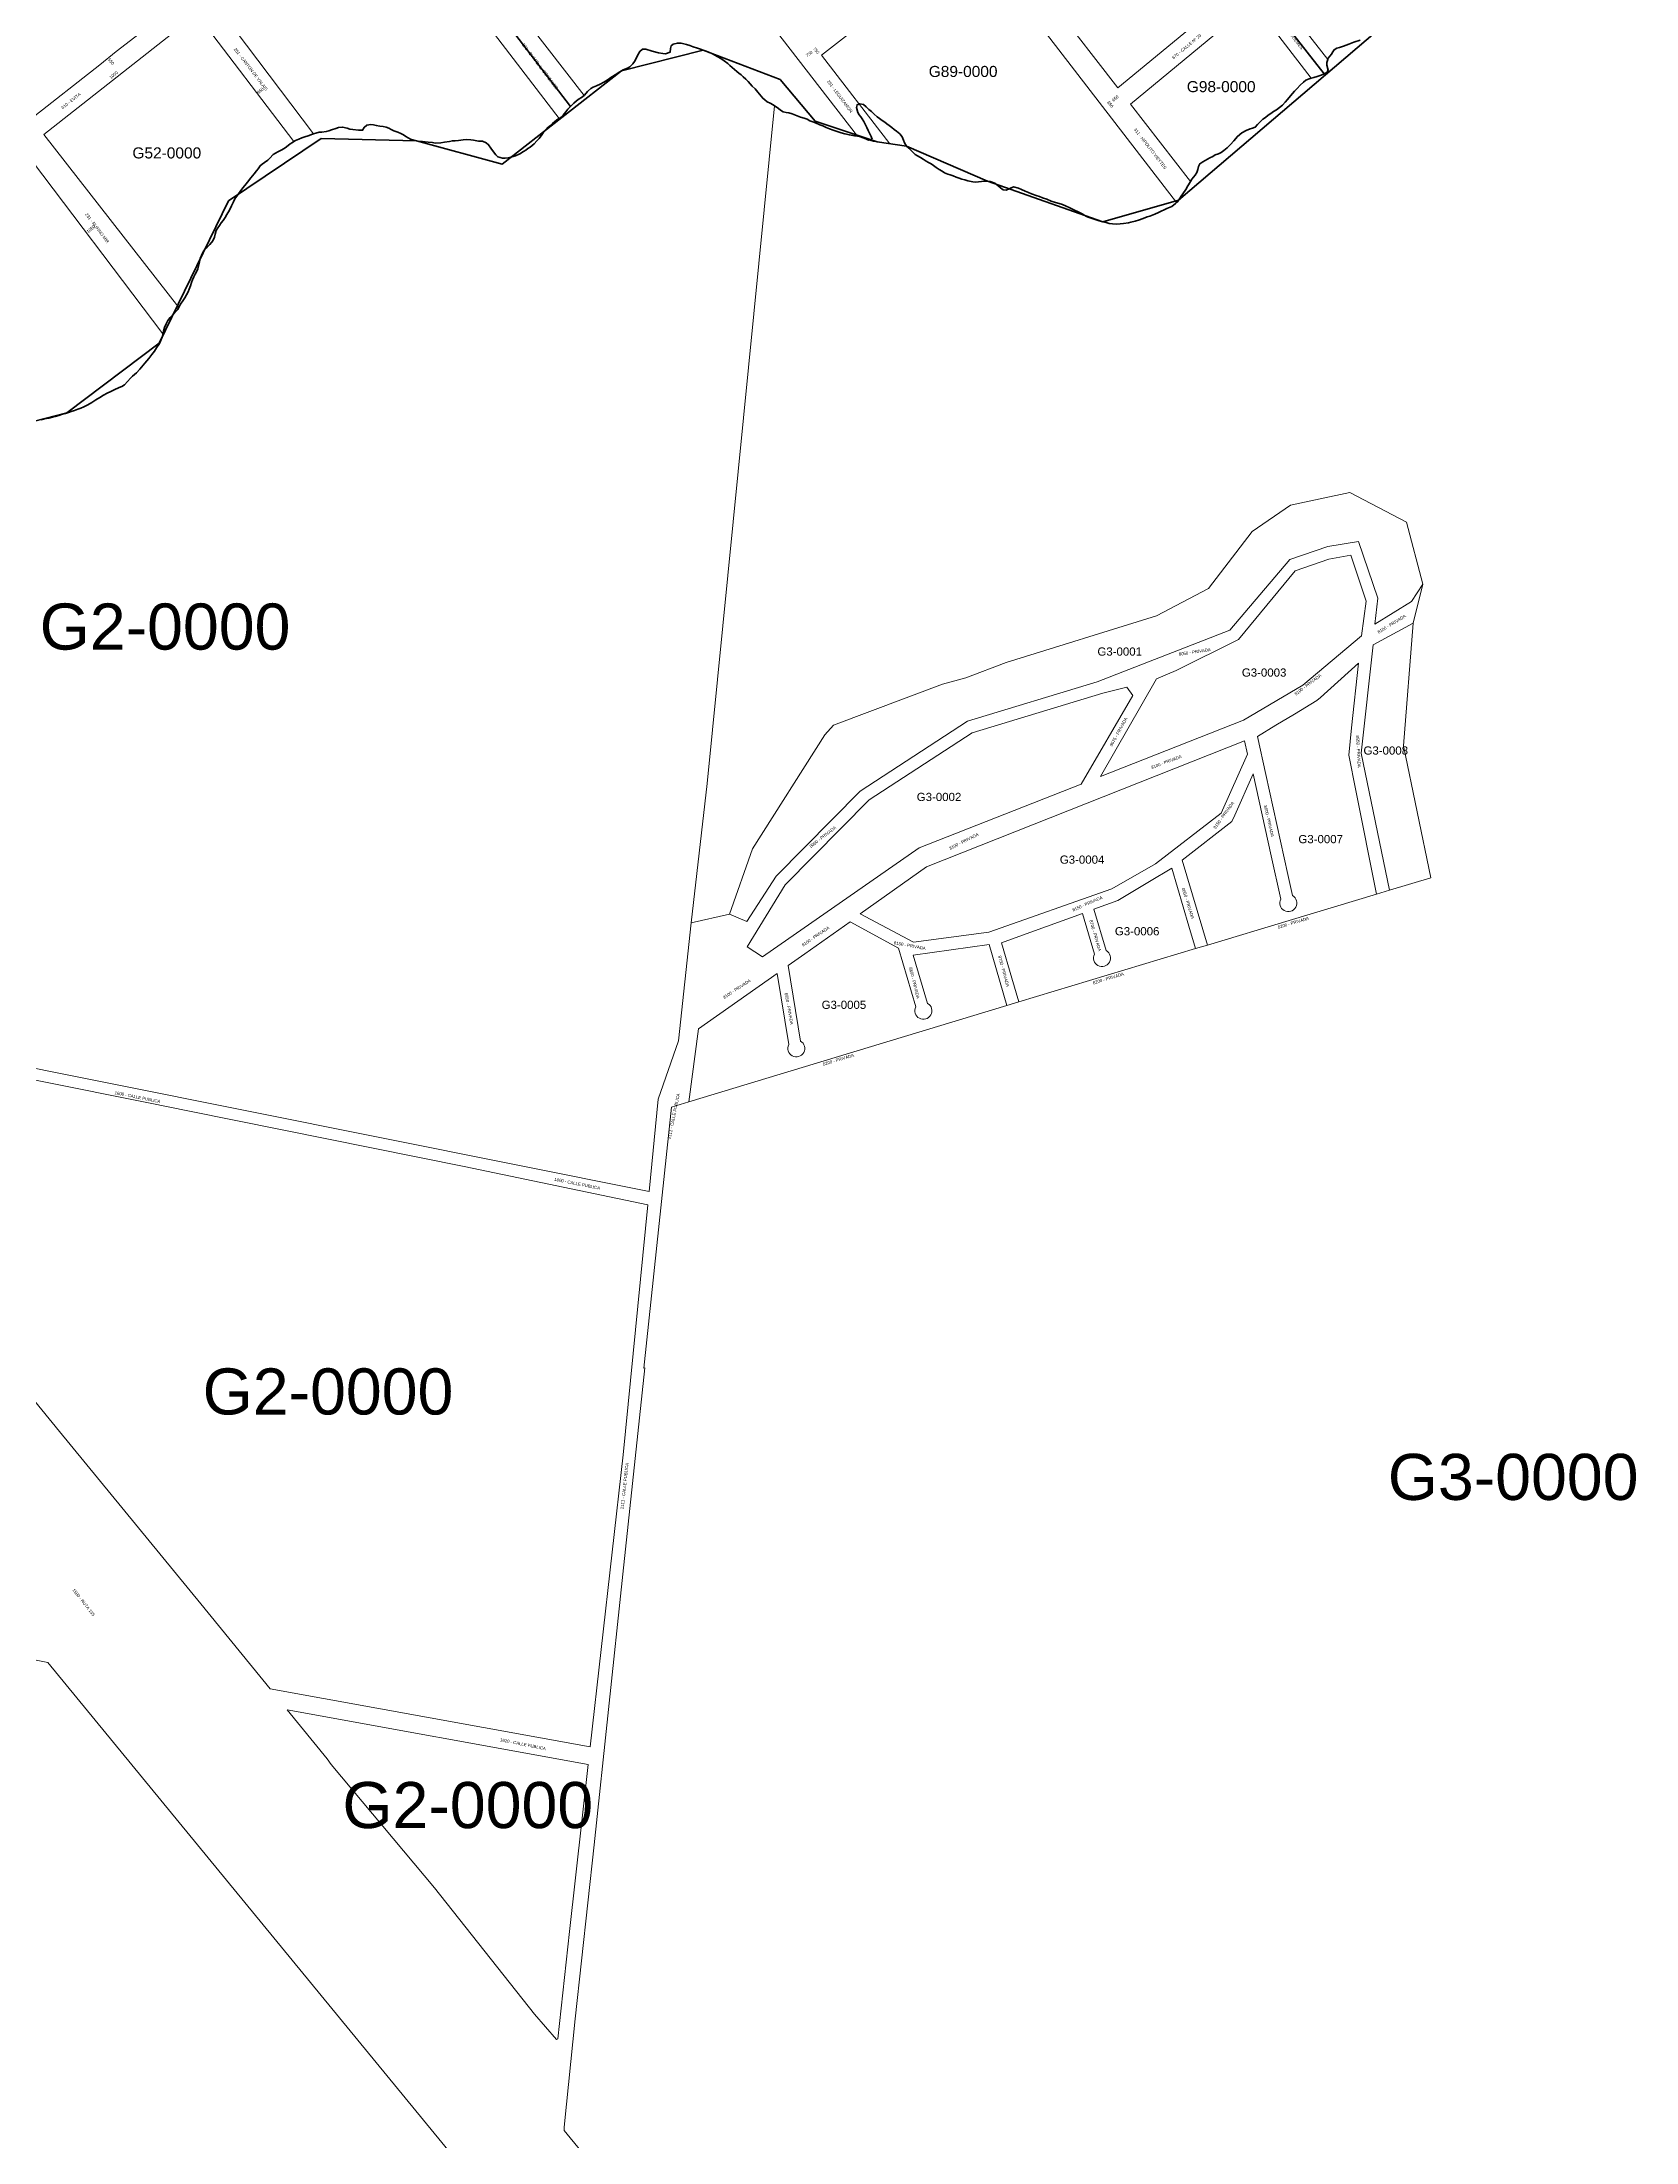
# Model space of a CAD drawing. Header units: millimetres. Extents: x -1182 to 19581, y -461 to 14363.
# Drawn here: x 15873 to 17428, y 8297 to 10346 of the extents above; entities that cross this region are included whole.
import ezdxf
from ezdxf.enums import TextEntityAlignment as Align

# ---------------------------------------------------------------- set-up
doc = ezdxf.new("R2010")
doc.units = ezdxf.units.MM
doc.layers.add('Barrios', color=70, linetype='Continuous', lineweight=40, true_color=0x94f532)
doc.layers.add('Calle_id', color=7, linetype='Continuous')
doc.layers.add('Manzana_Id', color=6, linetype='Continuous')
doc.layers.add('Manzana', color=4, linetype='Continuous', lineweight=9)
doc.layers.add('Planta urbana', color=1, linetype='Continuous', lineweight=70)
doc.styles.add('Calle_Id', font='@Arial Unicode MS')
doc.styles.add('Manzana', font='@Arial Unicode MS')

msp = doc.modelspace()

# ---------------------------------------------------------------- linework, layer by layer
at = {"layer": 'Barrios'}
for points in [[(16453.8, 11287.5), (16521.7, 11204), (16590.2, 11120.8), (16658.5, 11037.5), (16723.7, 10957.8), (16667.4, 10909.2), (16800.4, 10749.7), (16838.6, 10686.3), (16920.8, 10578.2), (17004.3, 10468.4), (17124, 10315.4)], [(16011.8, 10927.4), (15932.1, 10862.6), (16001, 10777.6), (16069.9, 10692.3), (16179.2, 10557), (16254, 10459.8), (16322.7, 10369.8), (16388.7, 10283.5)], [(16388.7, 10283.5), (16390, 10284.8), (16392.1, 10286.7), (16394.5, 10289), (16397.2, 10290.9), (16399.5, 10292.3), (16402, 10294.2), (16402.5, 10294.6), (16405.3, 10298.3), (16408.4, 10301), (16410.9, 10302.3), (16414.2, 10303.6), (16417.7, 10305.3), (16421.2, 10307.2), (16424.6, 10309.3), (16428.2, 10311.7), (16432.2, 10314.4), (16436.7, 10317.3), (16440.1, 10319.3), (16444.2, 10320.9), (16446.6, 10322.2), (16449.4, 10325), (16451, 10327.4), (16452.3, 10329.6), (16454.2, 10333.3), (16456.3, 10337.2), (16459, 10339.3), (16462.2, 10339.4), (16468.4, 10337.6), (16474.7, 10335.8), (16478.7, 10335.2), (16481.5, 10335), (16485.8, 10336.5), (16486.3, 10340.1), (16486.8, 10342.6), (16489, 10344.2), (16493.1, 10345.4), (16496.7, 10345.2), (16499.2, 10344.7), (16502, 10343.9), (16505.3, 10343), (16508.5, 10341.7), (16512.6, 10340.4), (16515.4, 10339.6), (16518.1, 10338.5), (16521, 10337.5), (16524.3, 10336.3), (16527.1, 10334.9), (16531.7, 10332.4), (16535.4, 10330.2), (16538.6, 10328.1), (16542.2, 10325.4), (16544.3, 10323.4), (16546.4, 10321.6), (16548.8, 10319.6), (16551.1, 10317.6), (16553.1, 10315.9), (16555.2, 10314.4), (16557.3, 10312.6), (16559.8, 10310.3), (16562, 10307.9), (16564.1, 10305.5), (16566, 10303.4), (16568.8, 10300.9), (16571.5, 10297.5), (16573.1, 10295.4), (16576.3, 10291.6), (16578.2, 10289.9), (16580.7, 10288.1), (16583.4, 10286.6), (16586.5, 10285), (16587.9, 10284.1), (16589.3, 10283.2), (16591.7, 10281.4), (16593.7, 10280), (16596.3, 10278.4), (16599.3, 10277.8), (16601.9, 10277.3), (16605, 10276.2), (16610, 10274.3), (16613.2, 10273.1), (16616.7, 10272.1), (16619.5, 10271.1), (16622.3, 10269.5), (16625, 10268.4), (16627.7, 10267.4), (16632, 10265.5), (16634.8, 10264.5), (16638.1, 10263), (16641.5, 10261.6), (16645, 10260.4), (16648.8, 10259.2), (16652.7, 10257.9), (16656.5, 10256.8), (16660.9, 10255.7), (16665.9, 10254.9), (16668.8, 10254.4), (16670.6, 10254.1), (16674.3, 10253), (16677, 10252), (16679.4, 10250.8), (16682.9, 10251.6), (16682.2, 10254.1), (16680.4, 10257.4), (16679.1, 10260.1), (16677.7, 10263.1), (16676.2, 10266.1), (16674.8, 10268.9), (16673.4, 10271.4), (16671.9, 10273.4), (16670.5, 10275.5), (16669.2, 10277.8), (16667.8, 10282.4), (16668.4, 10285.2), (16670.3, 10285.8), (16671.1, 10286), (16674.5, 10285.4), (16677.2, 10283.3), (16679.9, 10280.5), (16682.4, 10278.6), (16684.9, 10276), (16687.8, 10273.5), (16690.1, 10271.8), (16692.7, 10269.9), (16695.4, 10268.3), (16697.4, 10266.6), (16699.7, 10264.8), (16702.2, 10262.9), (16704.6, 10261.2), (16706.8, 10259.5), (16709.9, 10256.8), (16712.3, 10254), (16713.5, 10250.8), (16714.5, 10248), (16716.6, 10244.8), (16718.7, 10242.8), (16721, 10240.6), (16723.1, 10238.7), (16724.9, 10236.8), (16727.4, 10235.3), (16730.1, 10233.6), (16732.8, 10232), (16735.6, 10230.2), (16738.1, 10228.8), (16740.5, 10227.5), (16742.9, 10226), (16745.5, 10224), (16748.4, 10221.9), (16751.2, 10220.3), (16753.6, 10218.6), (16756.9, 10217.5), (16759.3, 10216.8), (16762, 10215.8), (16765, 10214.6), (16768, 10213.4), (16770.7, 10212.6), (16773.5, 10211.9), (16776.3, 10210.8), (16781.3, 10209.9), (16783.9, 10209.8), (16786.7, 10209.9), (16789.6, 10210.2), (16792.7, 10210.5), (16795.6, 10210.5), (16798.3, 10210.2), (16802.7, 10208.8), (16806, 10206.2), (16808.3, 10204), (16811, 10202.2), (16813.8, 10201.8), (16817.3, 10203.4), (16821.1, 10205), (16825.8, 10203.8), (16828.7, 10202.5), (16832.3, 10200.8), (16835.5, 10199.6), (16838.6, 10198.4), (16843.9, 10196.3), (16846.3, 10195.6), (16849.4, 10194.4), (16853.5, 10192.9), (16857.8, 10191.2), (16861.8, 10189.9), (16865.5, 10188.7), (16868.9, 10187.7), (16872.3, 10186.3), (16875.4, 10184.9), (16880.4, 10182.4), (16884, 10180.8), (16888.1, 10178.6), (16892.3, 10176.1), (16894.7, 10175.1), (16897.6, 10174.1), (16900.8, 10173.1), (16904.4, 10172), (16908, 10171), (16911.3, 10170.2), (16914.2, 10169.4), (16917.7, 10168.9), (16921.7, 10168.8), (16925.1, 10169), (16928.2, 10169.4), (16933.1, 10170.1), (16935.6, 10170.6), (16939.8, 10171.7), (16943.8, 10172.8), (16946.4, 10173.7), (16949, 10174.7), (16951.4, 10175.7), (16954.1, 10176.6), (16958.8, 10178.4), (16962.4, 10180.1), (16965.1, 10181.4), (16968.1, 10182.7), (16970.7, 10183.9), (16975.5, 10185.9), (16979, 10188.7), (16980, 10189.7), (16980.9, 10190.6), (16982.8, 10193.3), (16984.4, 10196), (16986.1, 10198.4), (16989, 10202.5), (16991.1, 10206), (16993.3, 10209.6), (16993.8, 10210.4), (16995.1, 10212.5), (16996.6, 10214.5), (16998.3, 10216.5), (16999.7, 10219.2), (17000.9, 10222.1), (17001.4, 10224.9), (17002.9, 10227.6), (17005.6, 10229.6), (17010.2, 10232.1), (17012.6, 10233.3), (17015.4, 10234.7), (17017.8, 10236.2), (17021.1, 10237.4), (17023.6, 10238.7), (17026.1, 10240.6), (17029.3, 10243.1), (17032.8, 10246.5), (17035.8, 10250.1), (17039.6, 10254.1), (17043.6, 10257.8), (17047.9, 10260.1), (17051.9, 10261.6), (17054.3, 10262.4), (17056.6, 10263.4), (17058.9, 10265.9), (17061.5, 10268.4), (17064.4, 10271.1), (17066.7, 10272.9), (17069.4, 10275), (17072.1, 10276.8), (17074.8, 10278.6), (17077.5, 10280.4), (17080.5, 10282.5), (17083.4, 10284.7), (17085.9, 10287.7), (17088.3, 10290.4), (17091.4, 10294), (17093.2, 10296.2), (17095.1, 10298.6), (17097.8, 10301.2), (17100.8, 10304.3), (17103.8, 10307.1), (17106.3, 10309.1), (17109.5, 10310.5), (17111.4, 10311), (17113.9, 10311.7), (17117.3, 10312.7), (17121.1, 10314.1), (17124, 10315.4)], [(17159.2, 10348.3), (17153.1, 10346.2), (17148.3, 10344.4), (17142.8, 10342.5), (17139.2, 10341.2), (17136.5, 10340.4), (17134, 10338.9), (17132.6, 10336.8), (17131.2, 10334.5), (17127.9, 10330.6), (17127.6, 10329.5), (17126.6, 10326.6), (17126.6, 10323.8), (17128.1, 10319.1), (17126.7, 10316.8), (17124, 10315.4)], [(16388.7, 10283.5), (16388.1, 10282.9), (16386.2, 10280.9), (16384.3, 10278.3), (16381.5, 10275), (16379.7, 10273.2), (16377.7, 10271.9), (16377.4, 10271.7), (16375.2, 10270), (16373.1, 10268.5), (16371.1, 10266.9), (16368.1, 10264.4), (16365.5, 10262), (16363, 10259.3), (16360.8, 10255.9), (16358.1, 10252.4), (16355.9, 10250), (16353.1, 10247.2), (16349.4, 10243.9), (16347.2, 10242.4), (16345.2, 10240.9), (16342.9, 10239.5), (16339.3, 10237.3), (16335, 10235.3), (16330.6, 10234), (16327.9, 10233.4), (16324.9, 10233.1), (16322.2, 10233.2), (16317.7, 10234.3), (16315.7, 10236.2), (16313.5, 10239.3), (16311.1, 10242.9), (16308.6, 10246.1), (16306.4, 10248.1), (16302.9, 10249.6), (16298.9, 10249.7), (16294.2, 10250.5), (16291.6, 10250.9), (16287.7, 10251.3), (16284.1, 10251.1), (16279.3, 10250.4), (16276.2, 10250.1), (16273.5, 10250), (16270.7, 10249.5), (16265.9, 10248.7), (16262.3, 10248.1), (16256.8, 10247.7), (16254, 10248.2), (16249.7, 10248.8), (16244.3, 10249.2), (16240, 10249.7), (16237.1, 10250.2), (16232.6, 10251.7), (16230.3, 10253), (16228, 10254.3), (16225.6, 10255.8), (16223, 10257.1), (16220.2, 10258.4), (16216.3, 10259.8), (16213.7, 10261.1), (16211.3, 10262.3), (16208.7, 10263.3), (16205.8, 10264), (16202.5, 10264.4), (16199.1, 10265.1), (16196.5, 10265.6), (16194, 10265.9), (16189.9, 10265.2), (16187.5, 10263.1), (16185.9, 10260.4), (16181.8, 10260.4), (16176.4, 10260.9), (16173.3, 10261.4), (16170.8, 10262.2), (16166.3, 10263.4), (16162.4, 10263.1), (16159.7, 10262.1), (16155.4, 10260.6), (16152.8, 10259.7), (16150.3, 10259), (16146.2, 10258.6), (16143.5, 10258.6), (16140.1, 10257.5), (16137.8, 10256.7), (16137, 10256.4), (16132.6, 10254.9), (16129.6, 10253.9), (16126.7, 10252.9), (16123.6, 10251.7), (16120.4, 10250.3), (16118.6, 10249.2), (16117.4, 10248.5), (16115.2, 10246.9), (16113.2, 10245.3), (16110.2, 10243.1), (16107.1, 10241.1), (16103.1, 10239.1), (16100.7, 10237.9), (16098.5, 10236.5), (16095.2, 10233.2), (16093.5, 10231.2), (16090.1, 10228.7), (16087.8, 10227.3), (16085.9, 10225.5), (16083.8, 10222.6), (16082.2, 10220.7), (16080.2, 10217.7), (16076.7, 10213.9), (16073.4, 10209.8), (16070.8, 10206.5), (16069, 10204.2), (16066.3, 10200.6), (16063.8, 10197.1), (16061.3, 10193.3), (16059.8, 10190.4), (16057.9, 10186.7), (16055.9, 10182.3), (16053.5, 10178.1), (16051.6, 10175.3), (16049.7, 10172.3), (16048, 10169.8), (16046.1, 10167.4), (16044.5, 10165), (16042.9, 10162.4), (16042.1, 10158.8), (16041.2, 10155.8), (16039.7, 10152.4), (16036.9, 10148.7), (16034.2, 10146.3), (16032.2, 10144.5), (16030.3, 10141.5), (16028.5, 10138.2), (16027.3, 10135.4), (16026.6, 10131.8), (16026.2, 10129), (16025.2, 10125.1), (16024, 10122.7), (16022.4, 10119.7), (16021.3, 10117.3), (16019.8, 10114.2), (16019, 10111.6), (16017.8, 10108.3), (16016.7, 10105.1), (16015.5, 10102.5), (16014, 10099.7), (16012.4, 10096.8), (16010.3, 10093.9), (16008.9, 10091.4), (16007.2, 10088.8), (16005.6, 10085.5), (16002.9, 10082.6), (16002.7, 10082.4), (16000.3, 10079.9), (15998.1, 10077.4), (15995.7, 10074.5), (15994.1, 10071.5), (15992.7, 10067.7), (15991.6, 10064.1), (15991, 10061.5), (15991, 10061.1), (15990.3, 10058.2), (15988.7, 10054.6), (15987.6, 10052.2), (15984.9, 10048.1), (15982.8, 10044.7), (15980.2, 10041.4), (15977.2, 10037.6), (15975.3, 10035.2), (15973.3, 10033), (15971.6, 10031), (15968.5, 10027.2), (15965.2, 10023.7), (15963.3, 10021.9), (15961.3, 10020.2), (15959.5, 10018.4), (15956.4, 10015), (15953.4, 10011.8), (15951, 10010.3), (15948.3, 10009.3), (15943.3, 10007), (15940.1, 10005.4), (15936.6, 10003.7), (15932.9, 10001.7), (15929.3, 9999.4), (15925.6, 9997.1), (15921.6, 9994.7), (15917.6, 9992.3), (15914, 9990.4), (15910.8, 9989), (15907.9, 9988), (15904.7, 9986.9), (15901.6, 9985.8), (15898.8, 9984.9), (15896, 9983.9), (15892.1, 9982.8), (15889.3, 9982), (15885.9, 9980.9), (15883.2, 9980.2), (15879.6, 9979.2), (15875.6, 9978.5), (15872.3, 9977.6)]]:
    msp.add_lwpolyline(points, dxfattribs=at)
at = {"layer": 'Manzana'}
for points in [[(16377.7, 10271.9), (16064.4, 10680.8), (15910.7, 10558.2), (16137.8, 10256.7)], [(17248.7, 10426.9), (17061.6, 10667.3), (16938.5, 10571.3), (17127.6, 10329.5)], [(16668.8, 10254.4), (16495.1, 10479.5), (16346.8, 10365.5), (16402, 10294.2)], [(15795.8, 10354.6), (15808.1, 10338.8), (15861.5, 10270.7), (15929.6, 10324.3), (15945.5, 10337.3), (16013.9, 10390.3), (15960.1, 10458.3), (15947.7, 10474)], [(16980, 10189.7), (16780.8, 10448.3), (16633.7, 10333.5), (16700.3, 10246.9)], [(16006.4, 10087.2), (15874.9, 10256.3), (16024.1, 10373.5), (16118.6, 10249.2)], [(17111.4, 10311), (17054.7, 10384.8), (16935.2, 10285.9), (16993.8, 10210.4)], [(16587.9, 10284.1), (16586.5, 10285), (16583.4, 10286.6), (16580.7, 10288.1), (16578.2, 10289.9), (16576.3, 10291.6), (16573.1, 10295.4), (16571.5, 10297.5), (16568.8, 10300.9), (16566, 10303.4), (16564.1, 10305.5), (16562, 10307.9), (16559.8, 10310.3), (16557.3, 10312.6), (16555.2, 10314.4), (16553.1, 10315.9), (16551.1, 10317.6), (16546.4, 10321.6), (16544.3, 10323.4), (16542.2, 10325.4), (16538.6, 10328.1), (16535.4, 10330.2), (16531.7, 10332.4), (16527.1, 10334.9), (16524.3, 10336.3), (16521, 10337.5), (16518.1, 10338.5), (16515.4, 10339.6), (16512.6, 10340.4), (16508.5, 10341.7), (16505.3, 10343), (16499.2, 10344.7), (16496.7, 10345.2), (16493.1, 10345.4), (16489, 10344.2), (16486.8, 10342.6), (16486.3, 10340.1), (16485.8, 10336.5), (16481.5, 10335), (16478.7, 10335.2), (16474.7, 10335.8), (16468.4, 10337.6), (16462.2, 10339.4), (16459, 10339.3), (16456.3, 10337.2), (16454.2, 10333.3), (16452.3, 10329.6), (16451, 10327.4), (16449.4, 10325), (16446.6, 10322.2), (16444.2, 10320.9), (16440.1, 10319.3), (16436.7, 10317.3), (16424.6, 10309.3), (16421.2, 10307.2), (16417.7, 10305.3), (16414.2, 10303.6), (16410.9, 10302.3), (16408.4, 10301), (16405.3, 10298.3), (16402.5, 10294.6), (16402, 10294.2)], [(17159.2, 10348.3), (17153.1, 10346.2), (17148.3, 10344.4), (17142.8, 10342.5), (17139.2, 10341.2), (17136.5, 10340.4), (17134, 10338.9), (17132.6, 10336.8), (17131.2, 10334.5), (17127.9, 10330.6), (17127.6, 10329.5)], [(16993.8, 10210.4), (16995.1, 10212.5), (16996.6, 10214.5), (16998.3, 10216.5), (16999.7, 10219.2), (17000.9, 10222.1), (17001.4, 10224.9), (17002.9, 10227.6), (17005.6, 10229.6), (17010.2, 10232.1), (17012.6, 10233.3), (17015.4, 10234.7), (17017.8, 10236.2), (17021.1, 10237.4), (17023.6, 10238.7), (17026.1, 10240.6), (17029.3, 10243.1), (17032.8, 10246.5), (17035.8, 10250.1), (17039.6, 10254.1), (17043.6, 10257.8), (17047.9, 10260.1), (17051.9, 10261.6), (17054.3, 10262.4), (17056.6, 10263.4), (17058.9, 10265.9), (17061.5, 10268.4), (17064.4, 10271.1), (17066.7, 10272.9), (17069.4, 10275), (17077.5, 10280.4), (17080.5, 10282.5), (17083.4, 10284.7), (17088.3, 10290.4), (17091.4, 10294), (17093.2, 10296.2), (17095.1, 10298.6), (17097.8, 10301.2), (17100.8, 10304.3), (17103.8, 10307.1), (17106.3, 10309.1), (17109.5, 10310.5), (17111.4, 10311)], [(17127.6, 10329.5), (17126.6, 10326.6), (17126.6, 10323.8), (17128.1, 10319.1), (17126.7, 10316.8), (17124, 10315.4), (17121.1, 10314.1), (17117.3, 10312.7), (17113.9, 10311.7), (17111.4, 10311)], [(16402, 10294.2), (16399.5, 10292.3), (16397.2, 10290.9), (16394.5, 10289), (16392.1, 10286.7), (16390, 10284.8), (16388.1, 10282.9), (16386.2, 10280.9), (16384.3, 10278.3), (16381.5, 10275), (16379.7, 10273.2), (16377.7, 10271.9)], [(16137.8, 10256.7), (16140.1, 10257.5), (16143.5, 10258.6), (16146.2, 10258.6), (16150.3, 10259), (16152.8, 10259.7), (16162.4, 10263.1), (16166.3, 10263.4), (16170.8, 10262.2), (16173.3, 10261.4), (16176.4, 10260.9), (16181.8, 10260.4), (16185.9, 10260.4), (16187.5, 10263.1), (16189.9, 10265.2), (16194, 10265.9), (16196.5, 10265.6), (16199.1, 10265.1), (16202.5, 10264.4), (16205.8, 10264), (16208.7, 10263.3), (16211.3, 10262.3), (16216.3, 10259.8), (16220.2, 10258.4), (16225.6, 10255.8), (16230.3, 10253), (16232.6, 10251.7), (16237.1, 10250.2), (16240, 10249.7), (16244.3, 10249.2), (16249.7, 10248.8), (16256.8, 10247.7), (16262.3, 10248.1), (16265.9, 10248.7), (16273.5, 10250), (16276.2, 10250.1), (16279.3, 10250.4), (16284.1, 10251.1), (16287.7, 10251.3), (16291.6, 10250.9), (16294.2, 10250.5), (16298.9, 10249.7), (16302.9, 10249.6), (16306.4, 10248.1), (16308.6, 10246.1), (16311.1, 10242.9), (16313.5, 10239.3), (16315.7, 10236.2), (16317.7, 10234.3), (16322.2, 10233.2), (16324.9, 10233.1), (16327.9, 10233.4), (16330.6, 10234), (16335, 10235.3), (16339.3, 10237.3), (16342.9, 10239.5), (16345.2, 10240.9), (16347.2, 10242.4), (16349.4, 10243.9), (16353.1, 10247.2), (16355.9, 10250), (16358.1, 10252.4), (16360.8, 10255.9), (16363, 10259.3), (16365.5, 10262), (16368.1, 10264.4), (16371.1, 10266.9), (16373.1, 10268.5), (16375.2, 10270), (16377.7, 10271.9)], [(16587.9, 10284.1), (16522, 9622.7), (16506.6, 9486.8)], [(16587.9, 10284.1), (16589.3, 10283.2), (16593.7, 10280), (16596.3, 10278.4), (16599.3, 10277.8), (16601.9, 10277.3), (16605, 10276.2), (16610, 10274.3), (16613.2, 10273.1), (16616.7, 10272.1), (16619.5, 10271.1), (16622.3, 10269.5), (16625, 10268.4), (16627.7, 10267.4), (16632, 10265.5), (16634.8, 10264.5), (16638.1, 10263), (16641.5, 10261.6), (16645, 10260.4), (16648.8, 10259.2), (16652.7, 10257.9), (16656.5, 10256.8), (16660.9, 10255.7), (16668.8, 10254.4)], [(16006.4, 10087.2), (16007.2, 10088.8), (16008.9, 10091.4), (16010.3, 10093.9), (16012.4, 10096.8), (16014, 10099.7), (16015.5, 10102.5), (16016.7, 10105.1), (16017.8, 10108.3), (16019.8, 10114.2), (16021.3, 10117.3), (16022.4, 10119.7), (16024, 10122.7), (16025.2, 10125.1), (16026.2, 10129), (16026.6, 10131.8), (16027.3, 10135.4), (16028.5, 10138.2), (16030.3, 10141.5), (16032.2, 10144.5), (16034.2, 10146.3), (16036.9, 10148.7), (16039.7, 10152.4), (16041.2, 10155.8), (16042.1, 10158.8), (16042.9, 10162.4), (16044.5, 10165), (16046.1, 10167.4), (16048, 10169.8), (16049.7, 10172.3), (16051.6, 10175.3), (16053.5, 10178.1), (16055.9, 10182.3), (16057.9, 10186.7), (16059.8, 10190.4), (16061.3, 10193.3), (16063.8, 10197.1), (16066.3, 10200.6), (16069, 10204.2), (16073.4, 10209.8), (16076.7, 10213.9), (16080.2, 10217.7), (16082.2, 10220.7), (16083.8, 10222.6), (16085.9, 10225.5), (16087.8, 10227.3), (16090.1, 10228.7), (16093.5, 10231.2), (16095.2, 10233.2), (16098.5, 10236.5), (16100.7, 10237.9), (16107.1, 10241.1), (16110.2, 10243.1), (16113.2, 10245.3), (16115.2, 10246.9), (16117.4, 10248.5), (16118.6, 10249.2)], [(16137.8, 10256.7), (16126.7, 10252.9), (16123.6, 10251.7), (16120.4, 10250.3), (16118.6, 10249.2)], [(16668.8, 10254.4), (16670.6, 10254.1), (16674.3, 10253), (16677, 10252), (16679.4, 10250.8), (16684.1, 10249.5), (16687.8, 10248.9), (16691.8, 10248.6), (16700.3, 10246.9)], [(15991, 10061.5), (15854.6, 10241.8), (15701.9, 10124.2), (15825.3, 9963.3)], [(16980, 10189.7), (16979, 10188.7), (16975.5, 10185.9), (16970.7, 10183.9), (16968.1, 10182.7), (16965.1, 10181.4), (16958.8, 10178.4), (16954.1, 10176.6), (16951.4, 10175.7), (16946.4, 10173.7), (16943.8, 10172.8), (16939.8, 10171.7), (16935.6, 10170.6), (16933.1, 10170.1), (16928.2, 10169.4), (16925.1, 10169), (16921.7, 10168.8), (16917.7, 10168.9), (16914.2, 10169.4), (16911.3, 10170.2), (16908, 10171), (16900.8, 10173.1), (16897.6, 10174.1), (16894.7, 10175.1), (16892.3, 10176.1), (16888.1, 10178.6), (16884, 10180.8), (16880.4, 10182.4), (16875.4, 10184.9), (16872.3, 10186.3), (16868.9, 10187.7), (16865.5, 10188.7), (16861.8, 10189.9), (16857.8, 10191.2), (16853.5, 10192.9), (16849.4, 10194.4), (16846.3, 10195.6), (16843.9, 10196.3), (16835.5, 10199.6), (16832.3, 10200.8), (16828.7, 10202.5), (16825.8, 10203.8), (16821.1, 10205), (16817.3, 10203.4), (16813.8, 10201.8), (16811, 10202.2), (16808.3, 10204), (16806, 10206.2), (16802.7, 10208.8), (16798.3, 10210.2), (16795.6, 10210.5), (16792.7, 10210.5), (16789.6, 10210.2), (16786.7, 10209.9), (16783.9, 10209.8), (16781.3, 10209.9), (16776.3, 10210.8), (16773.5, 10211.9), (16770.7, 10212.6), (16768, 10213.4), (16762, 10215.8), (16759.3, 10216.8), (16756.9, 10217.5), (16753.6, 10218.6), (16751.2, 10220.3), (16748.4, 10221.9), (16745.5, 10224), (16742.9, 10226), (16740.5, 10227.5), (16735.6, 10230.2), (16732.8, 10232), (16730.1, 10233.6), (16727.4, 10235.3), (16724.9, 10236.8), (16723.1, 10238.7), (16718.7, 10242.8), (16716.6, 10244.8), (16711.3, 10245.8), (16700.3, 10246.9)], [(16993.8, 10210.4), (16991.1, 10206), (16989, 10202.5), (16984.4, 10196), (16982.8, 10193.3), (16980.9, 10190.6), (16980, 10189.7)], [(16006.4, 10087.2), (16005.6, 10085.5), (16002.9, 10082.6), (16002.7, 10082.4), (16000.3, 10079.9), (15998.1, 10077.4), (15995.7, 10074.5), (15994.1, 10071.5), (15992.7, 10067.7), (15991.6, 10064.1), (15991, 10061.5)], [(15872.3, 9977.6), (15875.6, 9978.5), (15879.6, 9979.2), (15883.2, 9980.2), (15885.9, 9980.9), (15889.3, 9982), (15892.1, 9982.8), (15896, 9983.9), (15910.8, 9989), (15914, 9990.4), (15917.6, 9992.3), (15925.6, 9997.1), (15932.9, 10001.7), (15936.6, 10003.7), (15940.1, 10005.4), (15943.3, 10007), (15948.3, 10009.3), (15951, 10010.3), (15953.4, 10011.8), (15959.5, 10018.4), (15961.3, 10020.2), (15963.3, 10021.9), (15965.2, 10023.7), (15968.5, 10027.2), (15971.6, 10031), (15973.3, 10033), (15975.3, 10035.2), (15977.2, 10037.6), (15980.2, 10041.4), (15982.8, 10044.7), (15984.9, 10048.1), (15987.6, 10052.2), (15988.7, 10054.6), (15990.3, 10058.2), (15991, 10061.5)], [(17220.4, 9817.2), (17204.4, 9877.9), (17149.1, 9906.6), (17091.4, 9894.4), (17053.8, 9868.7), (17011.2, 9812.9), (16960.4, 9786.3), (16813.9, 9740.7), (16774.6, 9725.7), (16751.6, 9719.7), (16645.2, 9679.7), (16636.8, 9670.3), (16566.4, 9558.9), (16543.8, 9495.2)], [(17220.4, 9817.2), (17209.4, 9800.2), (17173.5, 9778.3), (17176.5, 9803.5), (17157.5, 9858.9), (17127.6, 9853.9), (17090.5, 9841.4), (17031.9, 9772.5), (16902.7, 9722.1), (16776.1, 9683.7), (16671.2, 9615.3), (16589.5, 9532.3), (16560.9, 9488), (16543.8, 9495.2)], [(17187.9, 9518.5), (17160.1, 9652.4), (17171.8, 9758.1), (17210.8, 9779.2)], [(17210.8, 9779.2), (17201.6, 9659.6), (17228.1, 9530.7), (17187.9, 9518.5)], [(16506.6, 9486.8), (16494.2, 9371.4), (16474.1, 9314.7), (16465.3, 9224.4), (15545.2, 9409), (15450.2, 9515.6), (15326.8, 9566.4)], [(17010.1, 9464.9), (17089.8, 9488.9), (17175, 9514.7)], [(17187.9, 9518.5), (17175, 9514.7)], [(16826.1, 9409.6), (16998.6, 9461.5)], [(17010.1, 9464.9), (16998.6, 9461.5)], [(16814.5, 9406.1), (16826.1, 9409.6)], [(16814.5, 9406.1), (16504.2, 9312.1)], [(16504.2, 9312.1), (16487.1, 9306.9), (16460.3, 9051.9), (16461.1, 9052.2), (16439.9, 8850.8), (16411.7, 8586.8), (16393.1, 8417.1), (16382.6, 8311.3), (16382.6, 8307.8), (16455.1, 8219.3)]]:
    msp.add_lwpolyline(points, dxfattribs=at)
for points in [[(16921.5, 10558), (16798.4, 10462), (16922.9, 10301.7), (17042.5, 10400.7)], [(17150.1, 9845.6), (17165, 9800.7), (17160.5, 9766.9), (17103.2, 9718.7), (17045.5, 9684.5), (16905.8, 9629.5), (16960.5, 9725), (16979.6, 9732.9), (17040.5, 9763.4), (17095.8, 9830.3), (17128.8, 9841.7)], [(16931.4, 9716.8), (16937.4, 9708.6), (16887.1, 9622.2), (16729, 9559.9), (16575.9, 9453.5), (16561, 9463.2), (16598.1, 9523.8), (16680.1, 9606.6), (16780.5, 9672.1), (16908.1, 9710.8)], [(17046.5, 9664.3), (17049.4, 9651.3), (17023.6, 9593.7), (16959.6, 9544.4), (16917, 9519.8), (16796.9, 9477.7), (16723.4, 9467.7), (16671.3, 9495.6), (16736.2, 9541.4)], [(15558.2, 9394.8), (15650.6, 9282.2), (15764.9, 9143.5), (15890, 8990.1), (16028, 8822.1), (16095.7, 8738.9), (16408, 8682.4), (16440.1, 8967.6), (16464, 9211.3), (16285.1, 9248.9), (16017.1, 9302.8), (15976.8, 9310.9)], [(15338.3, 8872.9), (15878.8, 8764.6), (16355.6, 8183.7), (16348.3, 8129.8), (15239.1, 8364.8)], [(16112.4, 8718.5), (16151.2, 8670.7), (16155.3, 8665.2), (16256, 8544.9), (16353.7, 8421.4), (16374.9, 8396.8), (16376.4, 8397.3), (16387.7, 8502.1), (16406.1, 8665.1)]]:
    msp.add_lwpolyline(points, close=True, dxfattribs=at)
at = {"layer": 'Manzana', "linetype": 'Continuous'}
for points in [[(17210.8, 9779.2), (17220.4, 9817.2)], [(16543.8, 9495.2), (16506.6, 9486.8)]]:
    msp.add_lwpolyline(points, dxfattribs=at)
at = {"layer": 'Manzana'}
for points in [[(17175, 9514.7), (17154.9, 9615.8), (17148, 9650.4), (17150.9, 9676.9), (17157.7, 9740.1), (17120.5, 9706.8), (17116.9, 9703.6), (17095.1, 9690.5), (17076.9, 9679.6), (17058.9, 9668.7), (17067.1, 9631.5), (17088.6, 9533.9), (17093.2, 9513.3, -2.368042), (17081.7, 9509.9), (17072.4, 9552.1), (17054.7, 9632.2), (17036.9, 9591.9), (17034.1, 9585.7), (16985.5, 9548), (17010.1, 9464.9)], [(16998.6, 9461.5), (16992.1, 9483.4), (16975.3, 9540.2), (16953.5, 9527), (16935.8, 9516.3), (16922.7, 9508.4), (16899.5, 9499.9), (16911.4, 9459.6, -2.344527), (16899.9, 9456.2), (16888.2, 9495.9), (16829.9, 9474.8), (16809.1, 9467.3), (16819.3, 9432.6), (16826.1, 9409.6)], [(16814.5, 9406.1), (16797.1, 9465.5), (16723.2, 9455.3), (16737.2, 9408.1, -2.3306), (16725.6, 9404.7), (16708.7, 9462.1), (16661.5, 9487.7), (16617.5, 9456.6), (16601.2, 9445.1), (16613.2, 9371.3, -2.312577), (16601.6, 9367.9), (16590.3, 9437.4), (16513.6, 9383.2), (16504.2, 9312.1)]]:
    msp.add_lwpolyline(points, format="xyb", dxfattribs=at)
at = {"layer": 'Planta urbana'}
msp.add_lwpolyline([(15725.1, 9940.3), (15897.4, 9984.4), (15987.3, 10052.4), (16055.1, 10191.3), (16145.4, 10252.2), (16238.5, 10249.9), (16322.1, 10227.1), (16438.4, 10318.3), (16518.1, 10338.5), (16593.2, 10309.7), (16627.5, 10269.2), (16687.8, 10248.9), (16716.6, 10244.8), (16795.6, 10210.5), (16908, 10171), (16981.8, 10192), (17277.5, 10444.6)], dxfattribs=at)

# ---------------------------------------------------------------- texts
at = {"color": 40, "true_color": 0xe6bd19, "style": 'Calle_Id'}
for s, p in [('550', (15940.4, 10327.4, 1)), ('750', (16628.5, 10338.1, 1)), ('850', (16915.4, 10285.6, 1))]:
    msp.add_text(s, height=3, rotation=309.3589, dxfattribs=at).set_placement(p, align=Align.MIDDLE)
at = {"color": 32, "true_color": 0xe3621c, "style": 'Calle_Id'}
for s, p in [('750', (16621.5, 10334.9, 1)), ('1000', (15943, 10314.3, 1)), ('950', (16086, 10298.9, 1)), ('650', (16920.3, 10291.4, 1)), ('1050', (15920.8, 10163.9, 1))]:
    msp.add_text(s, height=3, rotation=39.3589, dxfattribs=at).set_placement(p, align=Align.MIDDLE)
at = {"layer": 'Calle_id', "color": 7, "style": 'Calle_Id'}
for s, rotation, p in [('331 - AVDA. GÜEMES', 307.1646, (17090.1, 10356.9, 1)), ('251 - CANTON DE VALAIS', 307.5824, (16076.8, 10319.9, 1)), ('271 - BVARD. L. GONZALEZ', 307.1453, (16358.9, 10322.8, 1)), ('610 - EVITA', 38.0844, (15901.3, 10289, 1)), ('291 - LEGUIZAMON', 306.8753, (16651.5, 10293.4, 1)), ('311 - HIPOLITO VIEYTES', 307.7626, (16954.4, 10242.4, 1)), ('231 - RUFINO MIR', 307.3276, (15926.9, 10164.8, 1)), ('8100 - PRIVADA', 31.4423, (17190, 9778.4, 1)), ('8050 - PRIVADA', 8.4917, (16997.8, 9751.2)), ('8100 - PRIVADA', 37.4996, (17108.2, 9719.2, 1)), ('8675 - PRIVADA', 61.4632, (16923.5, 9673.1, 1)), ('8550 - PRIVADA', 273.3508, (17157.5, 9653.9, 1)), ('8100 - PRIVADA', 20.9703, (16970.2, 9643.8, 1)), ('8150 - PRIVADA', 54.4684, (17026.1, 9591.7, 1)), ('8600 - PRIVADA', 283.3105, (17070.2, 9586)), ('8050 - PRIVADA', 37.8264, (16634.9, 9570.6)), ('8100 - PRIVADA', 26.9435, (16772.5, 9566.3)), ('8150 - PRIVADA', 23.5952, (16893, 9505.4, 1)), ('8650 - PRIVADA', 287.5625, (16991.3, 9505.7, 1)), ('8200 - PRIVADA', 16.815, (17094, 9486.8)), ('8100 - PRIVADA', 34.3875, (16627.9, 9473.6, 1)), ('8700 - PRIVADA', 286.3493, (16900.8, 9474.3)), ('8150 - PRIVADA', 349.5816, (16719.8, 9464.5)), ('8750 - PRIVADA', 285.2128, (16811.4, 9439.5, 1)), ('8100 - PRIVADA', 33.2768, (16551.1, 9422.2)), ('8800 - PRIVADA', 283.939, (16724.2, 9428.1)), ('8200 - PRIVADA', 16.6975, (16913.5, 9432.5)), ('8850 - PRIVADA', 280.4289, (16601.9, 9402.9)), ('8200 - PRIVADA', 16.8009, (16650.1, 9353.1)), ('1600 - CALLE PUBLICA', 348.8059, (15966.2, 9316.6, 1)), ('2111 - CALLE PUBLICA', 78.5065, (16489.4, 9297.9, 1)), ('1600 - CALLE PUBLICA', 348.8059, (16395.2, 9232.1, 1)), ('1500 - RUTA 135', 308.1052, (15913.7, 8823.4, 1)), ('1620 - CALLE PUBLICA', 348.7392, (16342.3, 8685, 1))]:
    msp.add_text(s, height=3, rotation=rotation, dxfattribs=at).set_placement(p, align=Align.MIDDLE)
at = {"layer": 'Calle_id', "linetype": 'Continuous', "style": 'Calle_Id'}
msp.add_text('670 - CALLE Nº 29', height=3, rotation=39.9161, dxfattribs=at).set_placement((16989.9, 10342, 1), align=Align.MIDDLE)
at = {"layer": 'Calle_id', "color": 7, "linetype": 'Continuous', "style": 'Calle_Id'}
msp.add_text('2111 - CALLE PUBLICA', height=3, rotation=83.8869, dxfattribs=at).set_placement((16441.4, 8937), align=Align.MIDDLE)
at = {"layer": 'Manzana_Id', "style": 'Manzana'}
for s, height, p in [('G89-0000', 10.8, (16771.8, 10317.7)), ('G98-0000', 10.8, (17023.6, 10302.9)), ('G52-0000', 10.8, (15994.8, 10238.2)), ('G2-0000', 45, (15993.1, 9775.9)), ('G2-0000', 45, (16152.1, 9029.3)), ('G3-0000', 45, (17308.5, 8945.9)), ('G2-0000', 45, (16288.5, 8625.6))]:
    msp.add_text(s, height=height, dxfattribs=at).set_placement(p, align=Align.MIDDLE_CENTER)
at = {"layer": 'Manzana_Id', "linetype": 'Continuous', "style": 'Manzana'}
for s, p in [('G3-0001', (16924.6, 9751.5)), ('G3-0003', (17065.5, 9731)), ('G3-0008', (17184.2, 9654.9)), ('G3-0002', (16748.3, 9609.6)), ('G3-0007', (17120.7, 9568.4)), ('G3-0004', (16887.9, 9548.4)), ('G3-0006', (16941.6, 9478.5)), ('G3-0005', (16655.5, 9406.7))]:
    msp.add_text(s, height=8, dxfattribs=at).set_placement(p, align=Align.MIDDLE_CENTER)

doc.saveas('drawing.dxf')
